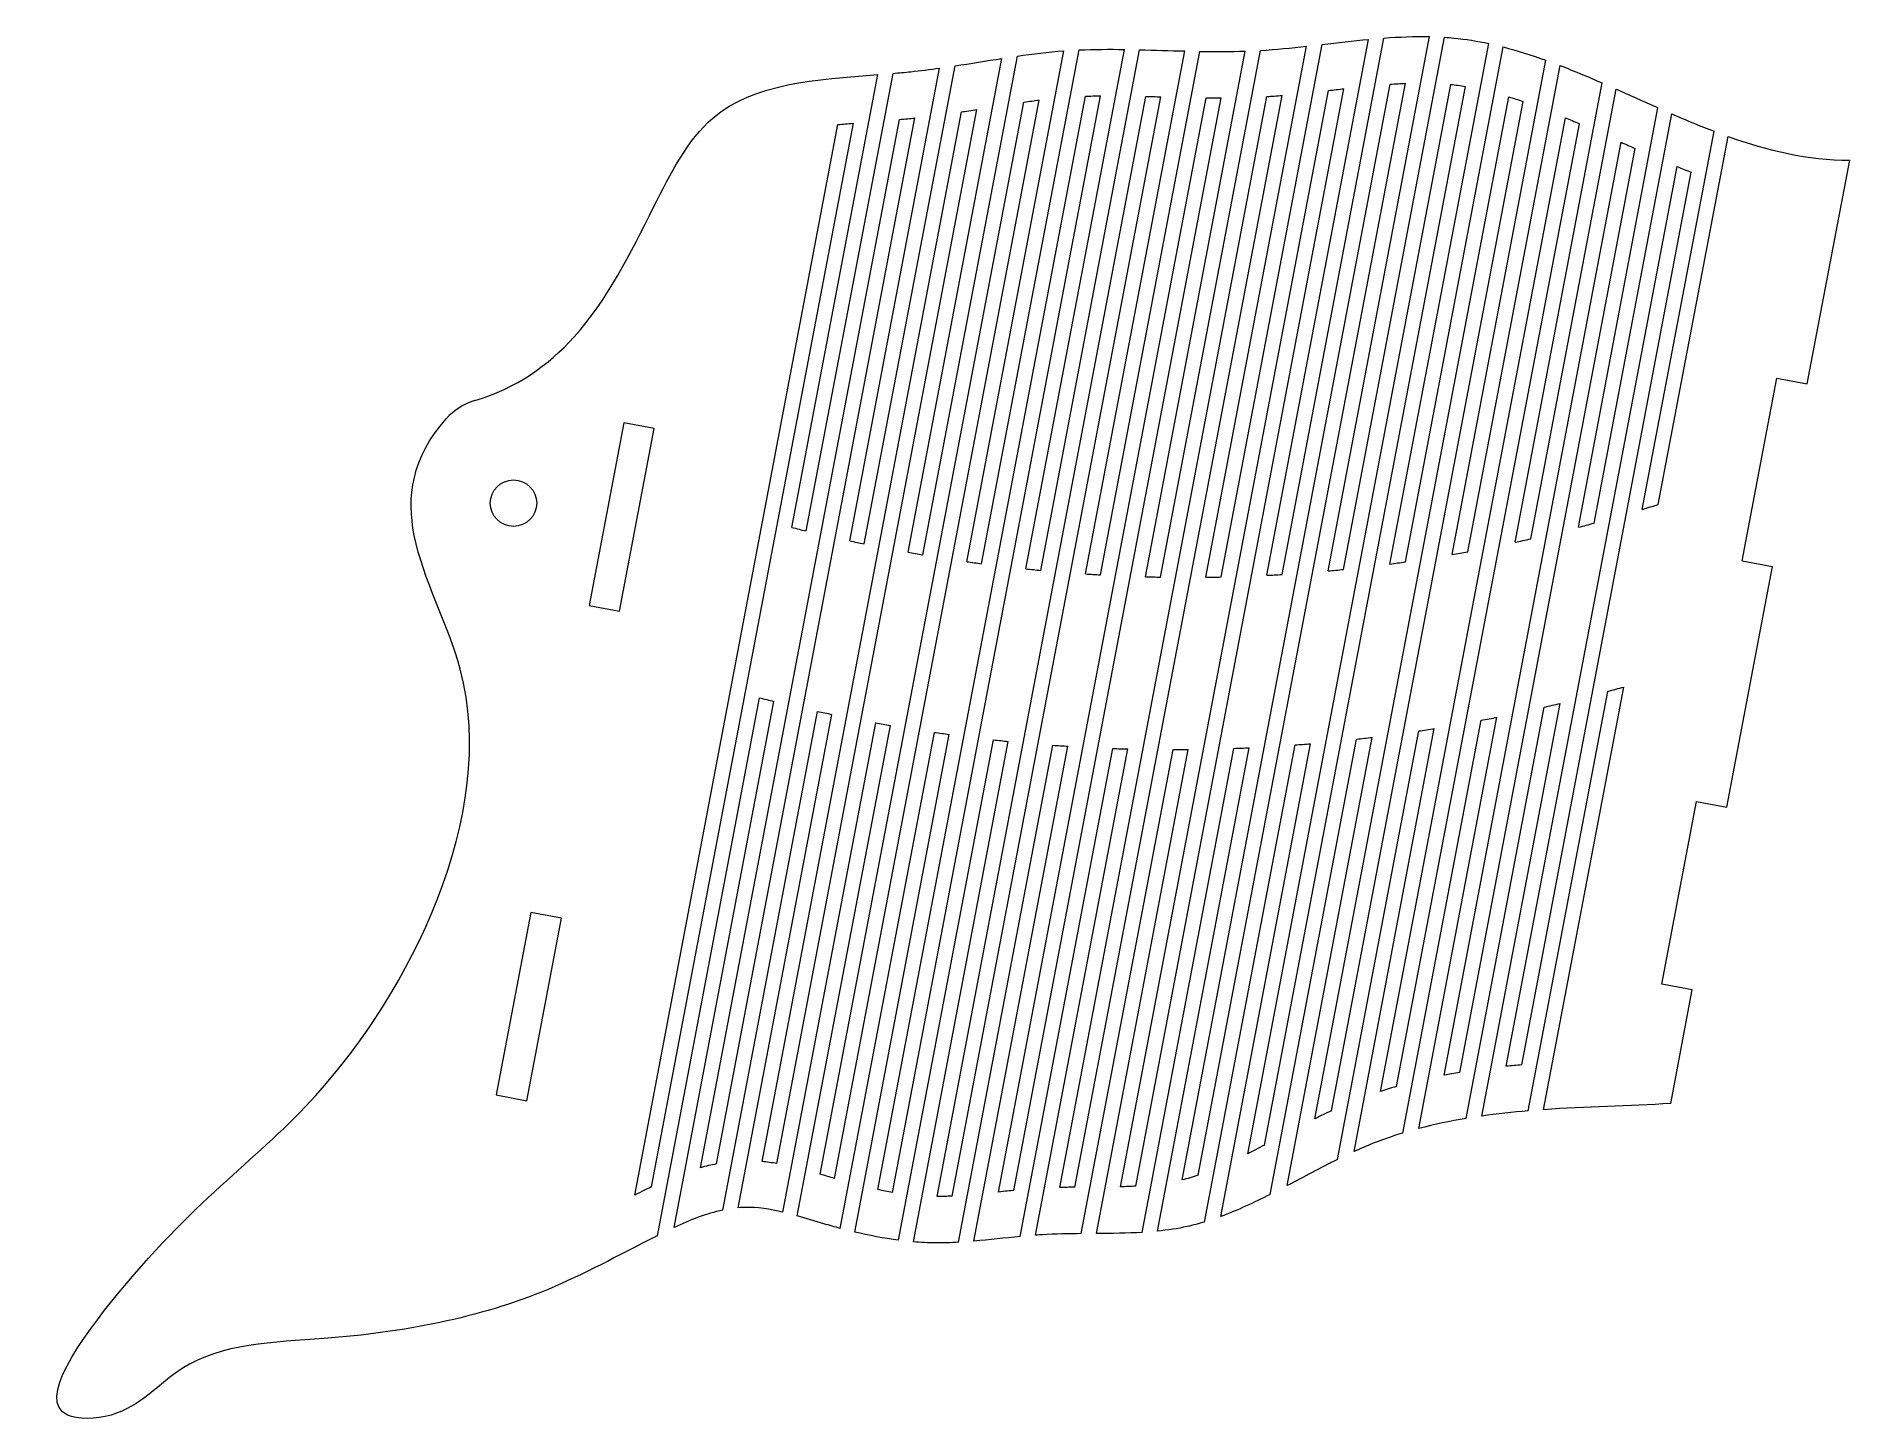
# Model space of a CAD drawing. Header units: inches. Extents: x 3.75 to 11.08, y 7.47 to 13.06.
import ezdxf

# ---------------------------------------------------------------- set-up
doc = ezdxf.new("R2010")
doc.units = ezdxf.units.IN
doc.header["$MEASUREMENT"] = 0

msp = doc.modelspace()

# ---------------------------------------------------------------- linework, layer by layer
at = {"color": 7, "linetype": 'Continuous', "lineweight": 15}
for p, q in [((8.7221, 10.8796), (9.1327, 13.0429)), ((8.7838, 10.8831), (9.1948, 13.0483)), ((8.9697, 10.8972), (9.3791, 13.0542)), ((9.0319, 10.9032), (9.4397, 13.0516)), ((7.274, 10.9724), (7.6524, 12.9658)), ((7.3331, 10.9622), (7.7152, 12.9753)), ((7.5111, 10.9346), (7.9025, 12.9967)), ((7.5706, 10.9265), (7.9643, 13.0003)), ((7.7498, 10.9054), (8.1479, 13.0025)), ((7.8098, 10.8995), (8.2087, 13.0013)), ((7.9902, 10.8851), (8.3909, 12.9961)), ((8.0506, 10.8814), (8.4518, 12.9947)), ((8.2324, 10.8738), (8.6351, 12.9956)), ((8.2932, 10.8724), (8.6968, 12.9985)), ((8.4763, 10.8719), (8.8832, 13.0152)), ((8.5376, 10.8729), (8.9456, 13.0223)), ((9.2193, 10.9251), (9.6181, 13.0263)), ((9.282, 10.9337), (9.6766, 13.0125)), ((6.8045, 11.0729), (7.1514, 12.9007)), ((6.8628, 11.0586), (7.2134, 12.9057)), ((7.0384, 11.0186), (7.4007, 12.9268)), ((7.0972, 11.0063), (7.4635, 12.936)), ((9.4709, 10.9635), (9.8495, 12.9586)), ((9.5341, 10.9748), (9.9066, 12.9374)), ((7.1521, 8.3999), (7.9899, 12.8137)), ((7.211, 8.3887), (8.0513, 12.8152)), ((7.9478, 8.4095), (8.7844, 12.8169)), ((8.1314, 8.4113), (8.9714, 12.8365)), ((8.1929, 8.4135), (9.0338, 12.8438)), ((8.3809, 8.4387), (9.2205, 12.8622)), ((8.4456, 8.4579), (9.2823, 12.8657)), ((8.6453, 8.5448), (9.4647, 12.8614)), ((8.713, 8.5798), (9.5242, 12.8533)), ((9.7245, 11.0129), (10.0764, 12.867)), ((9.7882, 11.0269), (10.1328, 12.8422)), ((6.685, 8.5129), (7.4893, 12.7503)), ((6.7445, 8.5051), (7.5522, 12.7601)), ((6.9196, 8.4619), (7.741, 12.7896)), ((6.9774, 8.4446), (7.8037, 12.7981)), ((7.3911, 8.3721), (8.2341, 12.813)), ((7.4524, 8.3735), (8.2948, 12.8113)), ((7.6388, 8.3901), (8.4772, 12.8068)), ((7.7011, 8.3965), (8.5382, 12.8065)), ((7.8865, 8.4083), (8.7225, 12.8122)), ((8.9164, 8.6859), (9.6994, 12.8112)), ((8.9836, 8.7182), (9.7569, 12.7924)), ((9.9803, 11.0734), (10.3017, 12.7667)), ((10.0446, 11.0904), (10.3581, 12.742)), ((6.1708, 8.3779), (6.991, 12.6991)), ((6.2381, 8.4111), (7.0532, 12.7048)), ((6.436, 8.4882), (7.2392, 12.7198)), ((6.4999, 8.5034), (7.3014, 12.7257)), ((9.1816, 8.7963), (9.9277, 12.7267)), ((9.2465, 8.8162), (9.9842, 12.7027)), ((10.2383, 11.1456), (10.528, 12.6722)), ((9.4383, 8.8616), (10.1532, 12.6276)), ((9.5015, 8.8728), (10.2094, 12.6025)), ((10.3031, 11.1655), (10.5851, 12.6512)), ((9.6894, 8.8976), (10.3788, 12.5296)), ((10.9044, 11.652), (11.0759, 12.5555)), ((9.7516, 8.9035), (10.4356, 12.5069)), ((10.6417, 10.9385), (10.7816, 11.6753)), ((10.7816, 11.6753), (10.9044, 11.652)), ((6.1263, 11.4952), (5.9865, 10.7584)), ((6.1093, 10.7351), (6.2491, 11.4719)), ((6.2491, 11.4719), (6.1263, 11.4952)), ((10.58, 9.9431), (10.7645, 10.9152)), ((10.6417, 10.9385), (10.7645, 10.9152)), ((5.9865, 10.7584), (6.1093, 10.7351)), ((9.7774, 8.7176), (10.0989, 10.4111)), ((9.8394, 8.7224), (10.1633, 10.4287)), ((6.2618, 8.2138), (6.6739, 10.3849)), ((6.3291, 8.2467), (6.7322, 10.3705)), ((6.5257, 8.3173), (6.9078, 10.3305)), ((9.5273, 8.687), (9.8425, 10.3475)), ((9.5902, 8.6967), (9.9064, 10.3624)), ((6.5885, 8.3267), (6.9666, 10.3182)), ((6.7684, 8.3089), (7.1433, 10.2841)), ((6.8266, 8.2937), (7.2024, 10.2737)), ((9.0074, 8.5217), (9.3356, 10.2513)), ((9.0745, 8.5536), (9.3986, 10.2611)), ((9.2718, 8.6282), (9.5881, 10.2943)), ((9.3364, 8.6465), (9.6515, 10.3066)), ((7.0002, 8.2434), (7.3803, 10.2457)), ((7.0585, 8.2287), (7.4398, 10.2373)), ((7.2354, 8.1955), (7.6189, 10.2155)), ((7.2953, 8.1891), (7.6787, 10.2093)), ((7.4781, 8.1871), (7.859, 10.1937)), ((7.5401, 8.1917), (7.9193, 10.1896)), ((7.7269, 8.2106), (8.1008, 10.1806)), ((7.7889, 8.2159), (8.1615, 10.1787)), ((8.2186, 8.2271), (8.5894, 10.1809)), ((8.2806, 8.2321), (8.651, 10.1835)), ((8.4708, 8.2691), (8.8364, 10.1948)), ((8.5361, 8.291), (8.8984, 10.1998)), ((8.7363, 8.3807), (9.0851, 10.2182)), ((8.804, 8.4158), (9.1476, 10.2255)), ((7.9734, 8.2222), (8.3443, 10.1762)), ((8.0345, 8.2226), (8.4054, 10.1765)), ((10.3173, 9.2296), (10.4572, 9.9665)), ((10.4572, 9.9665), (10.58, 9.9431)), ((5.7512, 9.5191), (5.6114, 8.7822)), ((5.874, 9.4958), (5.7512, 9.5191)), ((5.7342, 8.7589), (5.874, 9.4958)), ((10.4402, 9.2063), (10.3173, 9.2296)), ((10.353, 8.7471), (10.4402, 9.2063)), ((5.6114, 8.7822), (5.7342, 8.7589))]:
    msp.add_line(p, q, dxfattribs=at)
msp.add_circle((5.6811, 11.1707), 0.0938, dxfattribs=at)
msp.add_arc((5.596, 11.3454), 0.25, 106.65082, 138.34404, dxfattribs=at)
for points in [[(8.9456, 13.0223), (9.0082, 13.0296), (9.0706, 13.037), (9.1327, 13.0429)], [(9.1948, 13.0483), (9.2567, 13.053), (9.3182, 13.0555), (9.3791, 13.0542)], [(7.4635, 12.936), (7.5273, 12.9457), (7.5901, 12.9562), (7.6524, 12.9658)], [(7.7152, 12.9753), (7.7776, 12.9843), (7.8398, 12.9919), (7.9025, 12.9967)], [(7.9643, 13.0003), (8.025, 13.0031), (8.0863, 13.0033), (8.1479, 13.0025)], [(8.2087, 13.0013), (8.2692, 12.9998), (8.33, 12.9977), (8.3909, 12.9961)], [(8.4518, 12.9947), (8.5128, 12.9936), (8.5739, 12.9935), (8.6351, 12.9956)], [(8.6968, 12.9985), (8.7589, 13.0022), (8.8211, 13.0083), (8.8832, 13.0152)], [(9.6766, 13.0125), (9.7346, 12.9975), (9.7922, 12.9792), (9.8495, 12.9586)], [(9.9066, 12.9374), (9.9633, 12.9155), (10.0199, 12.8917), (10.0764, 12.867)], [(7.9899, 12.8137), (8.0095, 12.8144), (8.0299, 12.8149), (8.0513, 12.8152)], [(8.7225, 12.8122), (8.742, 12.8135), (8.7627, 12.8151), (8.7844, 12.8169)], [(8.9714, 12.8365), (8.9922, 12.839), (9.013, 12.8414), (9.0338, 12.8438)], [(9.2205, 12.8622), (9.242, 12.8637), (9.2626, 12.8649), (9.2823, 12.8657)], [(9.4647, 12.8614), (9.4842, 12.8593), (9.504, 12.8566), (9.5242, 12.8533)], [(10.1328, 12.8422), (10.189, 12.8172), (10.2453, 12.7917), (10.3017, 12.7667)], [(7.4893, 12.7503), (7.5077, 12.7531), (7.5287, 12.7563), (7.5522, 12.7601)], [(7.741, 12.7896), (7.7633, 12.7928), (7.7842, 12.7956), (7.8037, 12.7981)], [(8.2341, 12.813), (8.2543, 12.8125), (8.2746, 12.8119), (8.2948, 12.8113)], [(8.4772, 12.8068), (8.4984, 12.8065), (8.5188, 12.8064), (8.5382, 12.8065)], [(9.6994, 12.8112), (9.7181, 12.8054), (9.7373, 12.7992), (9.7569, 12.7924)], [(10.3581, 12.742), (10.4144, 12.7175), (10.4711, 12.6939), (10.528, 12.6722)], [(6.991, 12.6991), (7.0097, 12.701), (7.0305, 12.7029), (7.0532, 12.7048)], [(7.2392, 12.7198), (7.2616, 12.7217), (7.2824, 12.7237), (7.3014, 12.7257)], [(9.9277, 12.7267), (9.9454, 12.7193), (9.9642, 12.7113), (9.9842, 12.7027)], [(10.1532, 12.6276), (10.1719, 12.6192), (10.1907, 12.6109), (10.2094, 12.6025)], [(10.5851, 12.6512), (10.7442, 12.5947), (10.9067, 12.5555), (11.0759, 12.5555)], [(10.3788, 12.5296), (10.3983, 12.5217), (10.4172, 12.5141), (10.4356, 12.5069)], [(10.2383, 11.1456), (10.2599, 11.1522), (10.2815, 11.1588), (10.3031, 11.1655)], [(6.8045, 11.0729), (6.8239, 11.068), (6.8434, 11.0632), (6.8628, 11.0586)], [(9.9803, 11.0734), (10.0017, 11.079), (10.0231, 11.0846), (10.0446, 11.0904)], [(7.0384, 11.0186), (7.058, 11.0144), (7.0776, 11.0103), (7.0972, 11.0063)], [(9.7245, 11.0129), (9.7458, 11.0174), (9.767, 11.0221), (9.7882, 11.0269)], [(7.274, 10.9724), (7.2937, 10.9689), (7.3134, 10.9655), (7.3331, 10.9622)], [(7.5111, 10.9346), (7.5309, 10.9318), (7.5508, 10.9291), (7.5706, 10.9265)], [(9.2193, 10.9251), (9.2402, 10.9279), (9.2611, 10.9307), (9.282, 10.9337)], [(9.4709, 10.9635), (9.4919, 10.9672), (9.513, 10.971), (9.5341, 10.9748)], [(7.7498, 10.9054), (7.7698, 10.9034), (7.7898, 10.9014), (7.8098, 10.8995)], [(7.9902, 10.8851), (8.0104, 10.8837), (8.0305, 10.8825), (8.0506, 10.8814)], [(8.2324, 10.8738), (8.2527, 10.8732), (8.2729, 10.8728), (8.2932, 10.8724)], [(8.4763, 10.8719), (8.4967, 10.8721), (8.5172, 10.8725), (8.5376, 10.8729)], [(8.7221, 10.8796), (8.7426, 10.8807), (8.7632, 10.8818), (8.7838, 10.8831)], [(8.9697, 10.8972), (8.9904, 10.8991), (9.0112, 10.9011), (9.0319, 10.9032)], [(10.0989, 10.4111), (10.1203, 10.4169), (10.1418, 10.4228), (10.1633, 10.4287)], [(6.6739, 10.3849), (6.6933, 10.38), (6.7128, 10.3752), (6.7322, 10.3705)], [(6.9078, 10.3305), (6.9274, 10.3263), (6.947, 10.3222), (6.9666, 10.3182)], [(9.8425, 10.3475), (9.8638, 10.3523), (9.8851, 10.3573), (9.9064, 10.3624)], [(7.1433, 10.2841), (7.163, 10.2805), (7.1827, 10.2771), (7.2024, 10.2737)], [(9.3356, 10.2513), (9.3566, 10.2544), (9.3776, 10.2577), (9.3986, 10.2611)], [(9.5881, 10.2943), (9.6092, 10.2983), (9.6304, 10.3024), (9.6515, 10.3066)], [(7.3803, 10.2457), (7.4001, 10.2428), (7.42, 10.24), (7.4398, 10.2373)], [(7.6189, 10.2155), (7.6388, 10.2133), (7.6588, 10.2112), (7.6787, 10.2093)], [(7.859, 10.1937), (7.8791, 10.1923), (7.8992, 10.1909), (7.9193, 10.1896)], [(8.1008, 10.1806), (8.121, 10.1798), (8.1413, 10.1792), (8.1615, 10.1787)], [(8.5894, 10.1809), (8.61, 10.1817), (8.6305, 10.1825), (8.651, 10.1835)], [(8.8364, 10.1948), (8.857, 10.1964), (8.8777, 10.198), (8.8984, 10.1998)], [(9.0851, 10.2182), (9.1059, 10.2205), (9.1267, 10.223), (9.1476, 10.2255)], [(8.3443, 10.1762), (8.3646, 10.1762), (8.385, 10.1763), (8.4054, 10.1765)], [(9.5015, 8.8728), (9.48, 8.8693), (9.459, 8.8655), (9.4383, 8.8616)], [(9.7516, 8.9035), (9.7304, 8.9017), (9.7097, 8.8997), (9.6894, 8.8976)], [(9.2465, 8.8162), (9.2245, 8.8099), (9.2029, 8.8032), (9.1816, 8.7963)], [(8.9836, 8.7182), (8.9623, 8.7084), (8.9399, 8.6976), (8.9164, 8.6859)], [(9.7774, 8.7176), (9.7147, 8.7122), (9.6522, 8.7055), (9.5902, 8.6967)], [(10.353, 8.7471), (10.185, 8.7382), (10.0119, 8.7347), (9.8394, 8.7224)], [(9.5273, 8.687), (9.463, 8.6763), (9.3992, 8.663), (9.3364, 8.6465)], [(8.713, 8.5798), (8.6875, 8.5663), (8.6649, 8.5547), (8.6453, 8.5448)], [(6.4999, 8.5034), (6.479, 8.4993), (6.4576, 8.4943), (6.436, 8.4882)], [(6.7445, 8.5051), (6.724, 8.5085), (6.7042, 8.5111), (6.685, 8.5129)], [(9.0074, 8.5217), (8.9389, 8.488), (8.8715, 8.4513), (8.804, 8.4158)], [(6.9774, 8.4446), (6.9581, 8.4504), (6.9388, 8.4561), (6.9196, 8.4619)], [(8.4456, 8.4579), (8.4234, 8.4503), (8.4018, 8.444), (8.3809, 8.4387)], [(6.2381, 8.4111), (6.2189, 8.4019), (6.1965, 8.3909), (6.1708, 8.3779)], [(7.211, 8.3887), (7.1918, 8.392), (7.1722, 8.3957), (7.1521, 8.3999)], [(7.4524, 8.3735), (7.4307, 8.3725), (7.4102, 8.372), (7.3911, 8.3721)], [(7.7011, 8.3965), (7.6859, 8.395), (7.6651, 8.3929), (7.6388, 8.3901)], [(7.9478, 8.4095), (7.9256, 8.4092), (7.9052, 8.4088), (7.8865, 8.4083)], [(8.1929, 8.4135), (8.1741, 8.4125), (8.1536, 8.4118), (8.1314, 8.4113)], [(8.7363, 8.3807), (8.6703, 8.3472), (8.6039, 8.316), (8.5361, 8.291)], [(6.5257, 8.3173), (6.4593, 8.3032), (6.3935, 8.2769), (6.3291, 8.2467)], [(7.2354, 8.1955), (7.1764, 8.2032), (7.1174, 8.2147), (7.0585, 8.2287)], [(7.7269, 8.2106), (7.6643, 8.2046), (7.6021, 8.1971), (7.5401, 8.1917)], [(8.2186, 8.2271), (8.1579, 8.2235), (8.0963, 8.2229), (8.0345, 8.2226)]]:
    msp.add_open_spline(points, degree=3, dxfattribs=at)
for points, knots in [([(9.4397, 13.0516), (9.4525, 13.0508), (9.5124, 13.0459), (9.5717, 13.0362), (9.6181, 13.0263)], [0.72670769, 0.72670769, 0.72670769, 0.72670769, 0.73296985, 0.75620919, 0.75620919, 0.75620919, 0.75620919]), ([(5.5243, 11.585), (5.6933, 11.6355), (5.9881, 11.8465), (6.2156, 12.3057), (6.4949, 12.8583), (6.9045, 12.8814), (7.1514, 12.9007)], [0.0085055, 0.0085055, 0.0085055, 0.0085055, 0.084335, 0.1828887, 0.2512999, 0.3620173, 0.3620173, 0.3620173, 0.3620173]), ([(7.2134, 12.9057), (7.2374, 12.9078), (7.3008, 12.9137), (7.3626, 12.9215), (7.4007, 12.9268)], [0.37131701, 0.37131701, 0.37131701, 0.37131701, 0.38213826, 0.40009478, 0.40009478, 0.40009478, 0.40009478]), ([(6.2618, 8.2138), (6.2571, 8.2114), (6.1065, 8.1354), (5.6962, 7.9098), (5.0463, 7.7877), (4.3775, 7.778), (4.1373, 7.4754), (3.6957, 7.4663), (4.3033, 8.3142), (5.032, 8.7533), (5.7379, 10.1334), (5.2289, 11.0095), (5.2681, 11.353), (5.4092, 11.5116)], [0.3716293, 0.3716293, 0.3716293, 0.3716293, 0.3729656, 0.4149814, 0.4967061, 0.5484465, 0.5786867, 0.5942621, 0.6418127, 0.7409342, 0.9012708, 0.95171, 0.994791, 0.994791, 0.994791, 0.994791]), ([(9.2718, 8.6282), (9.2273, 8.6146), (9.161, 8.5914), (9.0961, 8.5634), (9.0745, 8.5536)], [0.09601138, 0.09601138, 0.09601138, 0.09601138, 0.10834283, 0.11458757, 0.11458757, 0.11458757, 0.11458757]), ([(6.7684, 8.3089), (6.7169, 8.3211), (6.6568, 8.3306), (6.5972, 8.3274), (6.5885, 8.3267)], [0.3249576, 0.3249576, 0.3249576, 0.3249576, 0.3388763, 0.34123444, 0.34123444, 0.34123444, 0.34123444]), ([(7.0002, 8.2434), (6.9783, 8.2493), (6.9203, 8.2655), (6.8624, 8.2835), (6.8266, 8.2937)], [0.30412913, 0.30412913, 0.30412913, 0.30412913, 0.31004791, 0.31972232, 0.31972232, 0.31972232, 0.31972232]), ([(7.9734, 8.2222), (7.921, 8.2218), (7.8594, 8.2207), (7.7981, 8.2166), (7.7889, 8.2159)], [0.21780936, 0.21780936, 0.21780936, 0.21780936, 0.231481, 0.23389632, 0.23389632, 0.23389632, 0.23389632]), ([(8.4708, 8.2691), (8.4478, 8.2621), (8.3854, 8.2457), (8.3213, 8.2362), (8.2806, 8.2321)], [0.17329402, 0.17329402, 0.17329402, 0.17329402, 0.17980474, 0.19076531, 0.19076531, 0.19076531, 0.19076531]), ([(7.4781, 8.1871), (7.4475, 8.1854), (7.3865, 8.1834), (7.3256, 8.1865), (7.2953, 8.1891)], [0.26138323, 0.26138323, 0.26138323, 0.26138323, 0.26955831, 0.27770112, 0.27770112, 0.27770112, 0.27770112])]:
    msp.add_open_spline(points, degree=3, knots=knots, dxfattribs=at)

doc.saveas('drawing.dxf')
